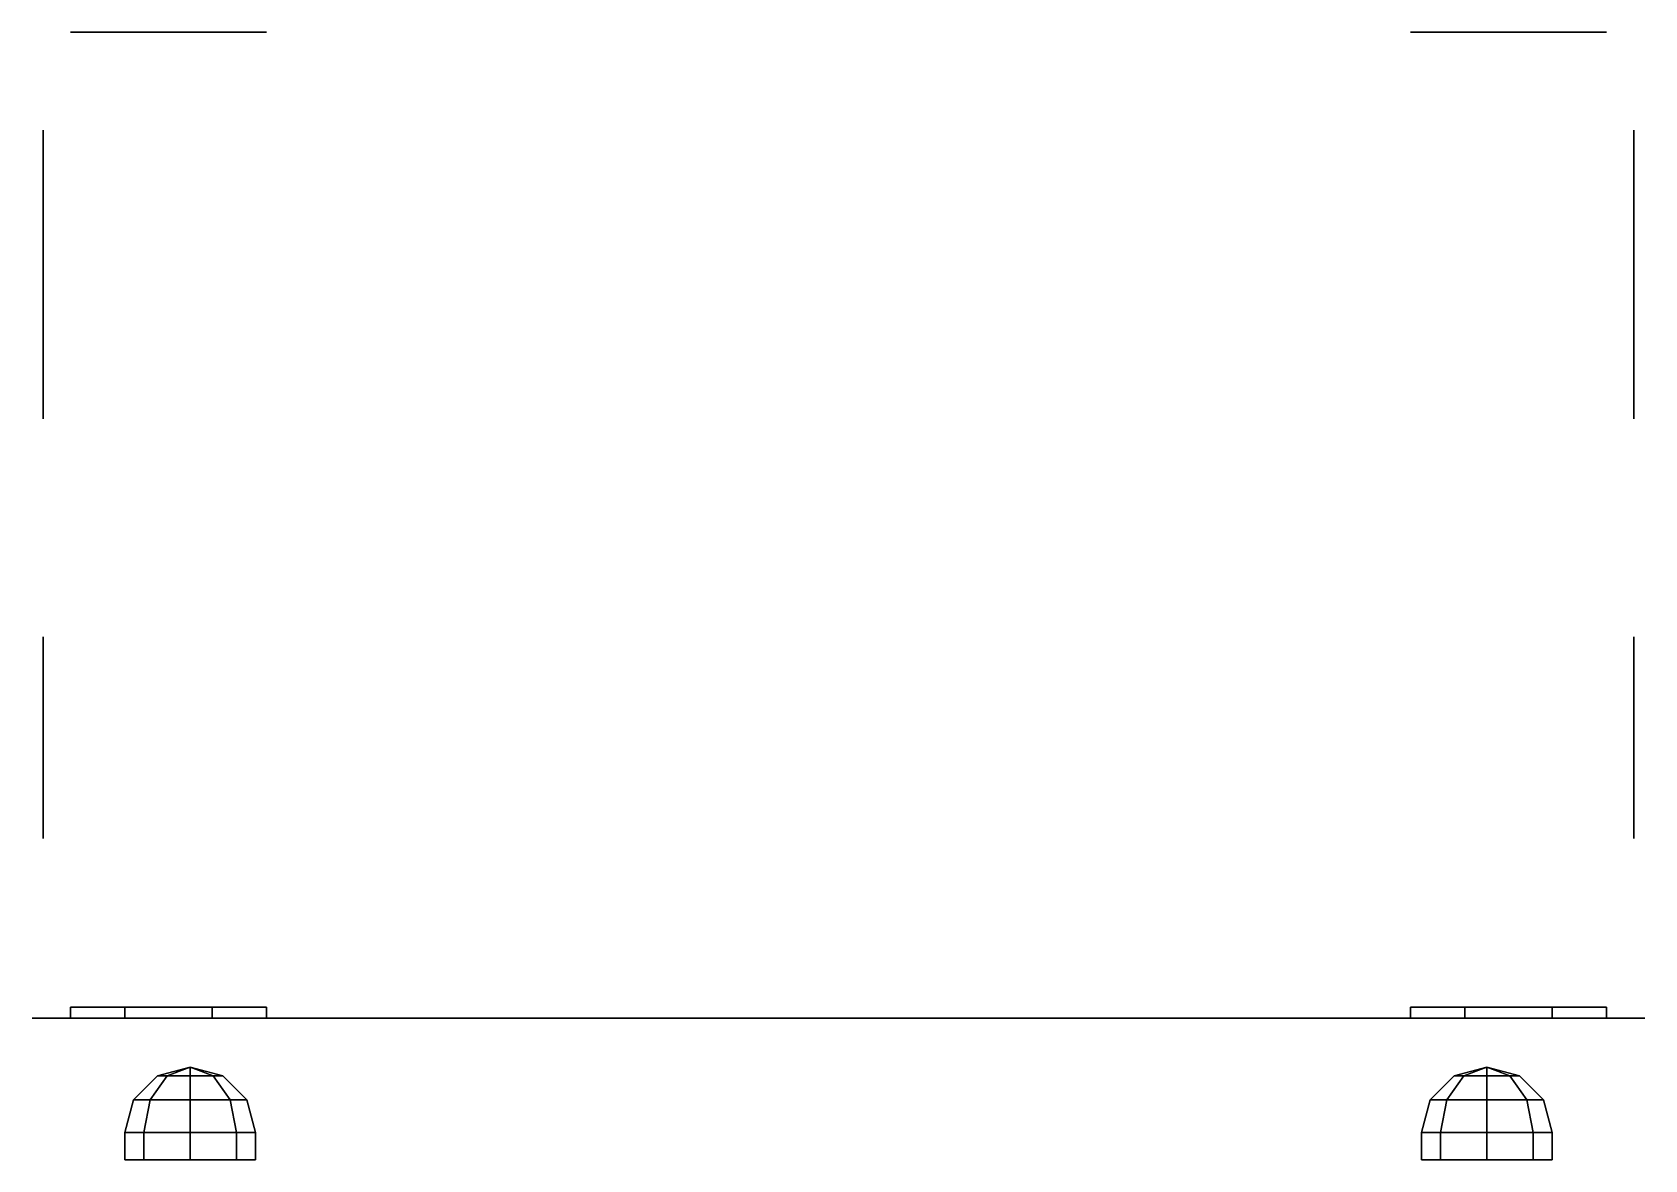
# Model space of a CAD drawing. Extents: x -1.48 to 1.48, y -4.03 to -1.96.
import ezdxf

# ---------------------------------------------------------------- set-up
doc = ezdxf.new("R2010")
doc.units = 0
doc.layers.add('INTERIOR2', color=6, linetype='CONTINUOUS')

msp = doc.modelspace()

# ---------------------------------------------------------------- linework, layer by layer
at = {"layer": 'INTERIOR2'}
for points in [[(-1.15, -1.96, 2.54), (-1.31, -1.96, 2.54), (-1.41, -1.96, 2.64), (-1.05, -1.96, 2.64)], [(-1.05, -1.96, 2.64), (-1.41, -1.96, 2.64), (-1.41, -1.96, 3.1), (-1.05, -1.96, 3.1)], [(-1.05, -1.96, 3.1), (-1.41, -1.96, 3.1), (-1.31, -1.96, 3.2), (-1.15, -1.96, 3.2)], [(1.41, -1.96, 3.1), (1.05, -1.96, 3.1), (1.15, -1.96, 3.2), (1.31, -1.96, 3.2)], [(1.41, -1.96, 2.64), (1.05, -1.96, 2.64), (1.05, -1.96, 3.1), (1.41, -1.96, 3.1)], [(1.31, -1.96, 2.54), (1.15, -1.96, 2.54), (1.05, -1.96, 2.64), (1.41, -1.96, 2.64)], [(-1.46, -2.14, 2.43), (-1.46, -2.67, 2.43), (-1.46, -2.67, 3.11), (-1.46, -2.14, 3.11)], [(1.46, -2.14, 3.11), (1.46, -2.67, 3.11), (1.46, -2.67, 2.43), (1.46, -2.14, 2.43)], [(-1.46, -3.07, 2.43), (-1.46, -3.44, 2.43), (-1.46, -3.44, 3.09), (-1.46, -3.07, 3.09)], [(1.46, -3.07, 3.09), (1.46, -3.44, 3.09), (1.46, -3.44, 2.43), (1.46, -3.07, 2.43)], [(-1.41, -3.77, 2.64), (-1.41, -3.75, 2.64), (-1.41, -3.75, 3.1), (-1.41, -3.77, 3.1)], [(-1.41, -3.75, 2.64), (-1.05, -3.75, 2.64), (-1.05, -3.75, 3.1), (-1.41, -3.75, 3.1)], [(-1.31, -3.77, 2.54), (-1.31, -3.75, 2.54), (-1.41, -3.75, 2.64), (-1.41, -3.77, 2.64)], [(-1.31, -3.75, 2.54), (-1.15, -3.75, 2.54), (-1.05, -3.75, 2.64), (-1.41, -3.75, 2.64)], [(-1.41, -3.77, 3.1), (-1.41, -3.75, 3.1), (-1.31, -3.75, 3.2), (-1.31, -3.77, 3.2)], [(-1.41, -3.75, 3.1), (-1.05, -3.75, 3.1), (-1.15, -3.75, 3.2), (-1.31, -3.75, 3.2)], [(-1.15, -3.77, 2.54), (-1.15, -3.75, 2.54), (-1.31, -3.75, 2.54), (-1.31, -3.77, 2.54)], [(-1.31, -3.77, 3.2), (-1.31, -3.75, 3.2), (-1.15, -3.75, 3.2), (-1.15, -3.77, 3.2)], [(-1.05, -3.77, 2.64), (-1.05, -3.75, 2.64), (-1.15, -3.75, 2.54), (-1.15, -3.77, 2.54)], [(-1.15, -3.77, 3.2), (-1.15, -3.75, 3.2), (-1.05, -3.75, 3.1), (-1.05, -3.77, 3.1)], [(-1.05, -3.77, 3.1), (-1.05, -3.75, 3.1), (-1.05, -3.75, 2.64), (-1.05, -3.77, 2.64)], [(1.05, -3.75, 2.64), (1.41, -3.75, 2.64), (1.41, -3.75, 3.1), (1.05, -3.75, 3.1)], [(1.15, -3.75, 2.54), (1.31, -3.75, 2.54), (1.41, -3.75, 2.64), (1.05, -3.75, 2.64)], [(1.05, -3.75, 3.1), (1.41, -3.75, 3.1), (1.31, -3.75, 3.2), (1.15, -3.75, 3.2)], [(1.15, -3.77, 2.54), (1.15, -3.75, 2.54), (1.05, -3.75, 2.64), (1.05, -3.77, 2.64)], [(1.05, -3.77, 2.64), (1.05, -3.75, 2.64), (1.05, -3.75, 3.1), (1.05, -3.77, 3.1)], [(1.05, -3.77, 3.1), (1.05, -3.75, 3.1), (1.15, -3.75, 3.2), (1.15, -3.77, 3.2)], [(1.31, -3.77, 2.54), (1.31, -3.75, 2.54), (1.15, -3.75, 2.54), (1.15, -3.77, 2.54)], [(1.15, -3.77, 3.2), (1.15, -3.75, 3.2), (1.31, -3.75, 3.2), (1.31, -3.77, 3.2)], [(1.31, -3.77, 3.2), (1.31, -3.75, 3.2), (1.41, -3.75, 3.1), (1.41, -3.77, 3.1)], [(1.41, -3.77, 2.64), (1.41, -3.75, 2.64), (1.31, -3.75, 2.54), (1.31, -3.77, 2.54)], [(1.41, -3.77, 3.1), (1.41, -3.75, 3.1), (1.41, -3.75, 2.64), (1.41, -3.77, 2.64)], [(-1.48, -3.77, 1.43), (1.48, -3.77, 1.43), (1.15, -3.77, 2.54), (-1.15, -3.77, 2.54)], [(-1.41, -3.77, 3.1), (-1.31, -3.77, 3.2), (-1.48, -3.77, 3.2), (-1.41, -3.77, 3.1)], [(-1.48, -3.77, 1.43), (-1.41, -3.77, 2.64), (-1.41, -3.77, 3.1), (-1.48, -3.77, 3.2)], [(-1.48, -3.77, 1.43), (-1.31, -3.77, 2.54), (-1.41, -3.77, 2.64), (-1.48, -3.77, 1.43)], [(-1.48, -3.77, 1.43), (-1.15, -3.77, 2.54), (-1.31, -3.77, 2.54), (-1.48, -3.77, 1.43)], [(1.46, -3.77, 3.2), (1.46, -3.77, 3.32), (-1.46, -3.77, 3.32), (-1.46, -3.77, 3.2)], [(1.46, -3.77, 3.32), (1.41, -3.77, 3.42), (-1.41, -3.77, 3.42), (-1.46, -3.77, 3.32)], [(1.41, -3.77, 3.42), (0.7, -3.77, 3.7), (-0.7, -3.77, 3.7), (-1.41, -3.77, 3.42)], [(-1.15, -3.77, 2.54), (1.15, -3.77, 2.54), (1.05, -3.77, 2.64), (-1.05, -3.77, 2.64)], [(-1.05, -3.77, 3.1), (1.05, -3.77, 3.1), (1.15, -3.77, 3.2), (-1.15, -3.77, 3.2)], [(-1.05, -3.77, 2.64), (1.05, -3.77, 2.64), (1.05, -3.77, 3.1), (-1.05, -3.77, 3.1)], [(0.7, -3.77, 3.7), (0.3, -3.77, 3.78), (-0.3, -3.77, 3.78), (-0.7, -3.77, 3.7)], [(1.48, -3.77, 1.43), (1.31, -3.77, 2.54), (1.15, -3.77, 2.54), (1.48, -3.77, 1.43)], [(1.41, -3.77, 3.1), (1.48, -3.77, 3.2), (1.31, -3.77, 3.2), (1.41, -3.77, 3.1)], [(1.48, -3.77, 1.43), (1.41, -3.77, 2.64), (1.31, -3.77, 2.54), (1.48, -3.77, 1.43)], [(1.48, -3.77, 3.2), (1.41, -3.77, 3.1), (1.41, -3.77, 2.64), (1.48, -3.77, 1.43)], [(-1.25, -3.8761, 1.55), (-1.2939, -3.92, 1.55), (-1.2635, -3.92, 1.6235), (-1.2324, -3.8761, 1.5924)], [(-1.2324, -3.8761, 1.5076), (-1.2635, -3.92, 1.4765), (-1.2939, -3.92, 1.55), (-1.25, -3.8761, 1.55)], [(-1.19, -3.8761, 1.49), (-1.19, -3.92, 1.4461), (-1.2635, -3.92, 1.4765), (-1.2324, -3.8761, 1.5076)], [(-1.2324, -3.8761, 1.5924), (-1.2635, -3.92, 1.6235), (-1.19, -3.92, 1.6539), (-1.19, -3.8761, 1.61)], [(-1.19, -3.86, 1.55), (-1.25, -3.8761, 1.55), (-1.2324, -3.8761, 1.5924), (-1.19, -3.86, 1.55)], [(-1.19, -3.86, 1.55), (-1.2324, -3.8761, 1.5076), (-1.25, -3.8761, 1.55), (-1.19, -3.86, 1.55)], [(-1.19, -3.86, 1.55), (-1.2324, -3.8761, 1.5924), (-1.19, -3.8761, 1.61), (-1.19, -3.86, 1.55)], [(-1.19, -3.86, 1.55), (-1.19, -3.8761, 1.49), (-1.2324, -3.8761, 1.5076), (-1.19, -3.86, 1.55)], [(-1.19, -3.86, 1.55), (-1.1476, -3.8761, 1.5924), (-1.13, -3.8761, 1.55), (-1.19, -3.86, 1.55)], [(-1.19, -3.86, 1.55), (-1.19, -3.8761, 1.61), (-1.1476, -3.8761, 1.5924), (-1.19, -3.86, 1.55)], [(-1.19, -3.86, 1.55), (-1.1476, -3.8761, 1.5076), (-1.19, -3.8761, 1.49), (-1.19, -3.86, 1.55)], [(-1.19, -3.86, 1.55), (-1.13, -3.8761, 1.55), (-1.1476, -3.8761, 1.5076), (-1.19, -3.86, 1.55)], [(-1.1476, -3.8761, 1.5076), (-1.1165, -3.92, 1.4765), (-1.19, -3.92, 1.4461), (-1.19, -3.8761, 1.49)], [(-1.19, -3.8761, 1.61), (-1.19, -3.92, 1.6539), (-1.1165, -3.92, 1.6235), (-1.1476, -3.8761, 1.5924)], [(-1.1476, -3.8761, 1.5924), (-1.1165, -3.92, 1.6235), (-1.0861, -3.92, 1.55), (-1.13, -3.8761, 1.55)], [(-1.13, -3.8761, 1.55), (-1.0861, -3.92, 1.55), (-1.1165, -3.92, 1.4765), (-1.1476, -3.8761, 1.5076)], [(1.13, -3.8761, 1.55), (1.0861, -3.92, 1.55), (1.1165, -3.92, 1.6235), (1.1476, -3.8761, 1.5924)], [(1.1476, -3.8761, 1.5076), (1.1165, -3.92, 1.4765), (1.0861, -3.92, 1.55), (1.13, -3.8761, 1.55)], [(1.19, -3.8761, 1.49), (1.19, -3.92, 1.4461), (1.1165, -3.92, 1.4765), (1.1476, -3.8761, 1.5076)], [(1.1476, -3.8761, 1.5924), (1.1165, -3.92, 1.6235), (1.19, -3.92, 1.6539), (1.19, -3.8761, 1.61)], [(1.19, -3.86, 1.55), (1.13, -3.8761, 1.55), (1.1476, -3.8761, 1.5924), (1.19, -3.86, 1.55)], [(1.19, -3.86, 1.55), (1.1476, -3.8761, 1.5076), (1.13, -3.8761, 1.55), (1.19, -3.86, 1.55)], [(1.19, -3.86, 1.55), (1.1476, -3.8761, 1.5924), (1.19, -3.8761, 1.61), (1.19, -3.86, 1.55)], [(1.19, -3.86, 1.55), (1.19, -3.8761, 1.49), (1.1476, -3.8761, 1.5076), (1.19, -3.86, 1.55)], [(1.19, -3.86, 1.55), (1.2324, -3.8761, 1.5924), (1.25, -3.8761, 1.55), (1.19, -3.86, 1.55)], [(1.19, -3.86, 1.55), (1.19, -3.8761, 1.61), (1.2324, -3.8761, 1.5924), (1.19, -3.86, 1.55)], [(1.19, -3.86, 1.55), (1.2324, -3.8761, 1.5076), (1.19, -3.8761, 1.49), (1.19, -3.86, 1.55)], [(1.19, -3.86, 1.55), (1.25, -3.8761, 1.55), (1.2324, -3.8761, 1.5076), (1.19, -3.86, 1.55)], [(1.2324, -3.8761, 1.5076), (1.2635, -3.92, 1.4765), (1.19, -3.92, 1.4461), (1.19, -3.8761, 1.49)], [(1.19, -3.8761, 1.61), (1.19, -3.92, 1.6539), (1.2635, -3.92, 1.6235), (1.2324, -3.8761, 1.5924)], [(1.2324, -3.8761, 1.5924), (1.2635, -3.92, 1.6235), (1.2939, -3.92, 1.55), (1.25, -3.8761, 1.55)], [(1.25, -3.8761, 1.55), (1.2939, -3.92, 1.55), (1.2635, -3.92, 1.4765), (1.2324, -3.8761, 1.5076)], [(-1.2939, -3.92, 1.55), (-1.31, -3.98, 1.55), (-1.2749, -3.98, 1.6349), (-1.2635, -3.92, 1.6235)], [(-1.2635, -3.92, 1.4765), (-1.2749, -3.98, 1.4651), (-1.31, -3.98, 1.55), (-1.2939, -3.92, 1.55)], [(-1.19, -3.92, 1.4461), (-1.19, -3.98, 1.43), (-1.2749, -3.98, 1.4651), (-1.2635, -3.92, 1.4765)], [(-1.2635, -3.92, 1.6235), (-1.2749, -3.98, 1.6349), (-1.19, -3.98, 1.67), (-1.19, -3.92, 1.6539)], [(-1.1165, -3.92, 1.4765), (-1.1051, -3.98, 1.4651), (-1.19, -3.98, 1.43), (-1.19, -3.92, 1.4461)], [(-1.19, -3.92, 1.6539), (-1.19, -3.98, 1.67), (-1.1051, -3.98, 1.6349), (-1.1165, -3.92, 1.6235)], [(-1.1165, -3.92, 1.6235), (-1.1051, -3.98, 1.6349), (-1.07, -3.98, 1.55), (-1.0861, -3.92, 1.55)], [(-1.0861, -3.92, 1.55), (-1.07, -3.98, 1.55), (-1.1051, -3.98, 1.4651), (-1.1165, -3.92, 1.4765)], [(1.0861, -3.92, 1.55), (1.07, -3.98, 1.55), (1.1051, -3.98, 1.6349), (1.1165, -3.92, 1.6235)], [(1.1165, -3.92, 1.4765), (1.1051, -3.98, 1.4651), (1.07, -3.98, 1.55), (1.0861, -3.92, 1.55)], [(1.19, -3.92, 1.4461), (1.19, -3.98, 1.43), (1.1051, -3.98, 1.4651), (1.1165, -3.92, 1.4765)], [(1.1165, -3.92, 1.6235), (1.1051, -3.98, 1.6349), (1.19, -3.98, 1.67), (1.19, -3.92, 1.6539)], [(1.2635, -3.92, 1.4765), (1.2749, -3.98, 1.4651), (1.19, -3.98, 1.43), (1.19, -3.92, 1.4461)], [(1.19, -3.92, 1.6539), (1.19, -3.98, 1.67), (1.2749, -3.98, 1.6349), (1.2635, -3.92, 1.6235)], [(1.2635, -3.92, 1.6235), (1.2749, -3.98, 1.6349), (1.31, -3.98, 1.55), (1.2939, -3.92, 1.55)], [(1.2939, -3.92, 1.55), (1.31, -3.98, 1.55), (1.2749, -3.98, 1.4651), (1.2635, -3.92, 1.4765)], [(-1.2749, -3.98, 1.6349), (-1.31, -3.98, 1.55), (-1.31, -4.03, 1.55), (-1.2749, -4.03, 1.6349)], [(-1.31, -3.98, 1.55), (-1.2749, -3.98, 1.4651), (-1.2749, -4.03, 1.4651), (-1.31, -4.03, 1.55)], [(-1.2749, -3.98, 1.4651), (-1.19, -3.98, 1.43), (-1.19, -4.03, 1.43), (-1.2749, -4.03, 1.4651)], [(-1.19, -3.98, 1.67), (-1.2749, -3.98, 1.6349), (-1.2749, -4.03, 1.6349), (-1.19, -4.03, 1.67)], [(-1.19, -3.98, 1.43), (-1.1051, -3.98, 1.4651), (-1.1051, -4.03, 1.4651), (-1.19, -4.03, 1.43)], [(-1.1051, -3.98, 1.6349), (-1.19, -3.98, 1.67), (-1.19, -4.03, 1.67), (-1.1051, -4.03, 1.6349)], [(-1.07, -3.98, 1.55), (-1.1051, -3.98, 1.6349), (-1.1051, -4.03, 1.6349), (-1.07, -4.03, 1.55)], [(-1.1051, -3.98, 1.4651), (-1.07, -3.98, 1.55), (-1.07, -4.03, 1.55), (-1.1051, -4.03, 1.4651)], [(1.1051, -3.98, 1.6349), (1.07, -3.98, 1.55), (1.07, -4.03, 1.55), (1.1051, -4.03, 1.6349)], [(1.07, -3.98, 1.55), (1.1051, -3.98, 1.4651), (1.1051, -4.03, 1.4651), (1.07, -4.03, 1.55)], [(1.1051, -3.98, 1.4651), (1.19, -3.98, 1.43), (1.19, -4.03, 1.43), (1.1051, -4.03, 1.4651)], [(1.19, -3.98, 1.67), (1.1051, -3.98, 1.6349), (1.1051, -4.03, 1.6349), (1.19, -4.03, 1.67)], [(1.19, -3.98, 1.43), (1.2749, -3.98, 1.4651), (1.2749, -4.03, 1.4651), (1.19, -4.03, 1.43)], [(1.2749, -3.98, 1.6349), (1.19, -3.98, 1.67), (1.19, -4.03, 1.67), (1.2749, -4.03, 1.6349)], [(1.31, -3.98, 1.55), (1.2749, -3.98, 1.6349), (1.2749, -4.03, 1.6349), (1.31, -4.03, 1.55)], [(1.2749, -3.98, 1.4651), (1.31, -3.98, 1.55), (1.31, -4.03, 1.55), (1.2749, -4.03, 1.4651)], [(-1.19, -4.03, 1.43), (-1.2749, -4.03, 1.6349), (-1.31, -4.03, 1.55), (-1.2749, -4.03, 1.4651)], [(-1.1051, -4.03, 1.4651), (-1.19, -4.03, 1.67), (-1.2749, -4.03, 1.6349), (-1.19, -4.03, 1.43)], [(-1.07, -4.03, 1.55), (-1.1051, -4.03, 1.6349), (-1.19, -4.03, 1.67), (-1.1051, -4.03, 1.4651)], [(1.19, -4.03, 1.43), (1.1051, -4.03, 1.6349), (1.07, -4.03, 1.55), (1.1051, -4.03, 1.4651)], [(1.2749, -4.03, 1.4651), (1.19, -4.03, 1.67), (1.1051, -4.03, 1.6349), (1.19, -4.03, 1.43)], [(1.31, -4.03, 1.55), (1.2749, -4.03, 1.6349), (1.19, -4.03, 1.67), (1.2749, -4.03, 1.4651)]]:
    msp.add_3dface(points, dxfattribs=at)

doc.saveas('drawing.dxf')
